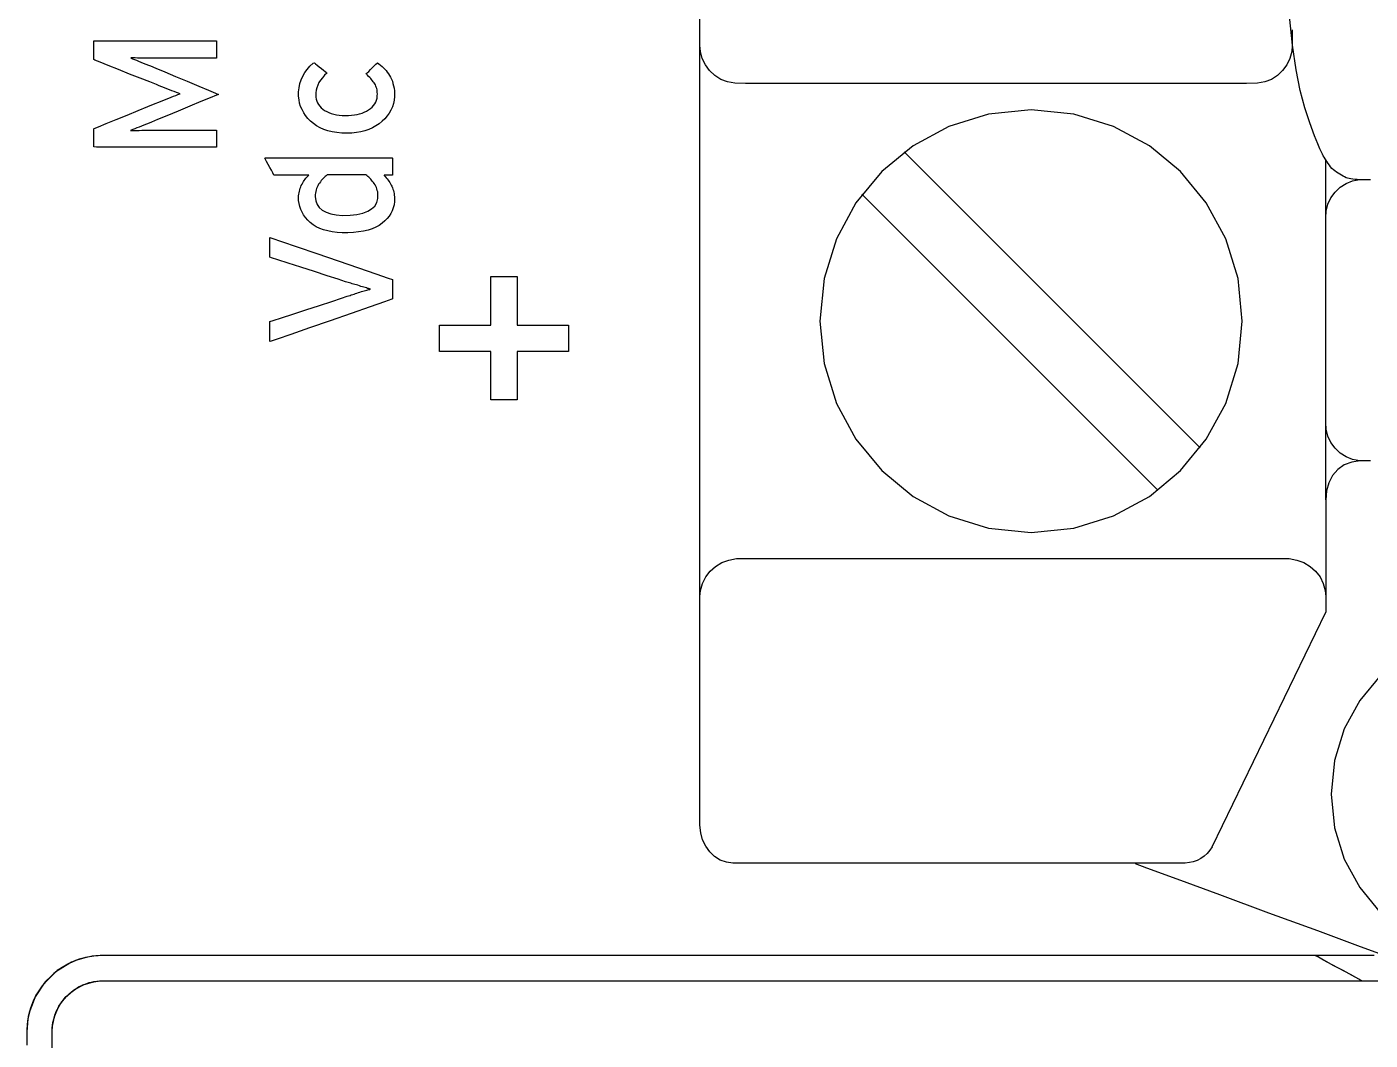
# Model space of a CAD drawing. Extents: x 1 to 47.7, y 0.2 to 33.5.
# Drawn here: x 34.671 to 35.734, y 15.443 to 16.246 of the extents above; entities that cross this region are included whole.
import ezdxf

# ---------------------------------------------------------------- set-up
doc = ezdxf.new("R2010")
doc.units = 0
doc.header["$MEASUREMENT"] = 0
for name, color, linetype in [('1_1__SCREW_TERMINAL_BLOCK_', 7, 'CONTINUOUS'), ('1_2__SCREW_TERMINAL_BLOCK_', 7, 'CONTINUOUS'), ('1_3__CONNECTORIZED_RELAY__', 7, 'CONTINUOUS'), ('1_4__CONNECTORIZED_RELAY__', 7, 'CONTINUOUS'), ('6_0____DWG', 7, 'CONTINUOUS')]:
    doc.layers.add(name, color=color, linetype=linetype)

msp = doc.modelspace()

# ---------------------------------------------------------------- linework, layer by layer
at = {"layer": '1_1__SCREW_TERMINAL_BLOCK_'}
msp.add_lwpolyline([(34.6912, 15.4373), (34.6912, 15.444), (34.6912, 15.4484), (34.6912, 15.4504), (34.6914, 15.4545), (34.6933, 15.4632), (34.697, 15.4712), (34.7022, 15.478), (34.7088, 15.4836), (34.7165, 15.4876), (34.7251, 15.49), (34.7296, 15.4904), (34.7316, 15.4904), (34.7337, 15.4904), (34.7375, 15.4904), (34.7431, 15.4904), (34.7502, 15.4904), (34.7589, 15.4904), (34.769, 15.4904), (34.7806, 15.4904), (34.7935, 15.4904), (34.8077, 15.4904), (34.8232, 15.4904), (34.8397, 15.4904), (34.8574, 15.4904), (34.8761, 15.4904), (34.8958, 15.4904), (34.9163, 15.4904), (34.9377, 15.4904), (34.9827, 15.4904), (35.0302, 15.4904), (35.0798, 15.4904), (35.1309, 15.4904), (35.1829, 15.4904), (35.2879, 15.4904), (35.3397, 15.4904), (35.3905, 15.4904), (35.4397, 15.4904), (35.4867, 15.4904), (35.531, 15.4904), (35.5521, 15.4904), (35.5722, 15.4904), (35.5915, 15.4904), (35.6097, 15.4904), (35.6269, 15.4904), (35.643, 15.4904), (35.6579, 15.4904), (35.6715, 15.4904), (35.6839, 15.4904), (35.6948, 15.4904), (35.7043, 15.4904), (35.7123, 15.4904), (35.7187, 15.4904), (35.7235, 15.4904), (35.7266, 15.4904), (35.7279, 15.4904), (35.7279, 15.4905), (35.7269, 15.491), (35.7251, 15.492), (35.7194, 15.4951), (35.7045, 15.5032), (35.6976, 15.5069), (35.6949, 15.5084), (35.6928, 15.5096), (35.6905, 15.5104), (35.6881, 15.5104), (35.684, 15.5104), (35.6784, 15.5104), (35.6712, 15.5104), (35.6625, 15.5104), (35.6524, 15.5104), (35.641, 15.5104), (35.6282, 15.5104), (35.6143, 15.5104), (35.5992, 15.5104), (35.583, 15.5104), (35.5657, 15.5104), (35.5475, 15.5104), (35.5284, 15.5104), (35.5084, 15.5104), (35.4876, 15.5104), (35.444, 15.5104), (35.398, 15.5104), (35.35, 15.5104), (35.3007, 15.5104), (35.1999, 15.5104), (35.0996, 15.5104), (35.0509, 15.5104), (35.0037, 15.5104), (34.9587, 15.5104), (34.9163, 15.5104), (34.8962, 15.5104), (34.877, 15.5104), (34.8587, 15.5104), (34.8413, 15.5104), (34.825, 15.5104), (34.8097, 15.5104), (34.7957, 15.5104), (34.7828, 15.5104), (34.7712, 15.5104), (34.761, 15.5104), (34.7521, 15.5104), (34.7447, 15.5104), (34.7389, 15.5104), (34.7346, 15.5104), (34.7321, 15.5104), (34.7312, 15.5104), (34.7243, 15.51), (34.7176, 15.5089), (34.7113, 15.507), (34.7052, 15.5045), (34.6942, 15.4976), (34.6849, 15.4886), (34.6778, 15.4777), (34.6731, 15.4654), (34.6718, 15.4588), (34.6712, 15.452), (34.6712, 15.4503), (34.6712, 15.4489), (34.6712, 15.4461), (34.6712, 15.4418)], dxfattribs=at)
at = {"layer": '1_2__SCREW_TERMINAL_BLOCK_'}
msp.add_lwpolyline([(34.6912, 15.4373), (34.6912, 15.444), (34.6912, 15.4484), (34.6912, 15.4504), (34.6914, 15.4545), (34.6933, 15.4632), (34.697, 15.4712), (34.7022, 15.478), (34.7088, 15.4836), (34.7165, 15.4876), (34.7251, 15.49), (34.7296, 15.4904), (34.7316, 15.4904), (34.7337, 15.4904), (34.7375, 15.4904), (34.7431, 15.4904), (34.7502, 15.4904), (34.7589, 15.4904), (34.769, 15.4904), (34.7806, 15.4904), (34.7935, 15.4904), (34.8077, 15.4904), (34.8232, 15.4904), (34.8397, 15.4904), (34.8574, 15.4904), (34.8761, 15.4904), (34.8958, 15.4904), (34.9163, 15.4904), (34.9377, 15.4904), (34.9827, 15.4904), (35.0302, 15.4904), (35.0798, 15.4904), (35.1309, 15.4904), (35.1829, 15.4904), (35.2879, 15.4904), (35.3397, 15.4904), (35.3905, 15.4904), (35.4397, 15.4904), (35.4867, 15.4904), (35.531, 15.4904), (35.5521, 15.4904), (35.5722, 15.4904), (35.5915, 15.4904), (35.6097, 15.4904), (35.6269, 15.4904), (35.643, 15.4904), (35.6579, 15.4904), (35.6715, 15.4904), (35.6839, 15.4904), (35.6948, 15.4904), (35.7043, 15.4904), (35.7123, 15.4904), (35.7187, 15.4904), (35.7235, 15.4904), (35.7266, 15.4904), (35.7279, 15.4904), (35.7279, 15.4905), (35.7269, 15.491), (35.7251, 15.492), (35.7194, 15.4951), (35.7045, 15.5032), (35.6976, 15.5069), (35.6949, 15.5084), (35.6928, 15.5096), (35.6905, 15.5104), (35.6881, 15.5104), (35.684, 15.5104), (35.6784, 15.5104), (35.6712, 15.5104), (35.6625, 15.5104), (35.6524, 15.5104), (35.641, 15.5104), (35.6282, 15.5104), (35.6143, 15.5104), (35.5992, 15.5104), (35.583, 15.5104), (35.5657, 15.5104), (35.5475, 15.5104), (35.5284, 15.5104), (35.5084, 15.5104), (35.4876, 15.5104), (35.444, 15.5104), (35.398, 15.5104), (35.35, 15.5104), (35.3007, 15.5104), (35.1999, 15.5104), (35.0996, 15.5104), (35.0509, 15.5104), (35.0037, 15.5104), (34.9587, 15.5104), (34.9163, 15.5104), (34.8962, 15.5104), (34.877, 15.5104), (34.8587, 15.5104), (34.8413, 15.5104), (34.825, 15.5104), (34.8097, 15.5104), (34.7957, 15.5104), (34.7828, 15.5104), (34.7712, 15.5104), (34.761, 15.5104), (34.7521, 15.5104), (34.7447, 15.5104), (34.7389, 15.5104), (34.7346, 15.5104), (34.7321, 15.5104), (34.7312, 15.5104), (34.7243, 15.51), (34.7176, 15.5089), (34.7113, 15.507), (34.7052, 15.5045), (34.6942, 15.4976), (34.6849, 15.4886), (34.6778, 15.4777), (34.6731, 15.4654), (34.6718, 15.4588), (34.6712, 15.452), (34.6712, 15.4503), (34.6712, 15.4489), (34.6712, 15.4461), (34.6712, 15.4418)], dxfattribs=at)
at = {"layer": '1_3__CONNECTORIZED_RELAY__'}
msp.add_lwpolyline([(34.6912, 15.442), (34.6912, 15.4471), (34.6912, 15.4499), (34.6912, 15.4512), (34.6913, 15.4535), (34.693, 15.4623), (34.6965, 15.4703), (34.7016, 15.4773), (34.708, 15.483), (34.7156, 15.4873), (34.7241, 15.4898), (34.7286, 15.4903), (34.7309, 15.4904), (34.7317, 15.4904), (34.734, 15.4904), (34.7381, 15.4904), (34.7438, 15.4904), (34.7511, 15.4904), (34.7599, 15.4904), (34.7702, 15.4904), (34.782, 15.4904), (34.795, 15.4904), (34.8094, 15.4904), (34.825, 15.4904), (34.8417, 15.4904), (34.8594, 15.4904), (34.8783, 15.4904), (34.898, 15.4904), (34.9187, 15.4904), (34.9401, 15.4904), (34.9624, 15.4904), (35.0088, 15.4904), (35.0576, 15.4904), (35.108, 15.4904), (35.1597, 15.4904), (35.2646, 15.4904), (35.3168, 15.4904), (35.3681, 15.4904), (35.418, 15.4904), (35.4661, 15.4904), (35.5117, 15.4904), (35.5334, 15.4904), (35.5543, 15.4904), (35.5744, 15.4904), (35.5935, 15.4904), (35.6117, 15.4904), (35.6288, 15.4904), (35.6447, 15.4904), (35.6595, 15.4904), (35.673, 15.4904), (35.6851, 15.4904), (35.6959, 15.4904), (35.7053, 15.4904), (35.7131, 15.4904), (35.7194, 15.4904), (35.724, 15.4904), (35.7268, 15.4904), (35.728, 15.4904), (35.7279, 15.4904), (35.7272, 15.4908), (35.7256, 15.4917), (35.7202, 15.4947), (35.713, 15.4986), (35.7053, 15.5027), (35.6983, 15.5066), (35.6932, 15.5093), (35.6917, 15.5101), (35.6912, 15.5104), (35.6912, 15.5104), (35.6903, 15.5104), (35.6877, 15.5104), (35.6835, 15.5104), (35.6776, 15.5104), (35.6703, 15.5104), (35.6614, 15.5104), (35.6512, 15.5104), (35.6396, 15.5104), (35.6267, 15.5104), (35.6127, 15.5104), (35.5974, 15.5104), (35.5811, 15.5104), (35.5637, 15.5104), (35.5454, 15.5104), (35.5262, 15.5104), (35.5061, 15.5104), (35.4637, 15.5104), (35.4187, 15.5104), (35.3715, 15.5104), (35.3228, 15.5104), (35.2224, 15.5104), (35.1217, 15.5104), (35.0724, 15.5104), (35.0244, 15.5104), (34.9784, 15.5104), (34.9348, 15.5104), (34.914, 15.5104), (34.894, 15.5104), (34.8749, 15.5104), (34.8567, 15.5104), (34.8394, 15.5104), (34.8232, 15.5104), (34.8081, 15.5104), (34.7942, 15.5104), (34.7814, 15.5104), (34.77, 15.5104), (34.7599, 15.5104), (34.7512, 15.5104), (34.744, 15.5104), (34.7383, 15.5104), (34.7343, 15.5104), (34.7319, 15.5104), (34.731, 15.5104), (34.7292, 15.5104), (34.7258, 15.5102), (34.7191, 15.5092), (34.7127, 15.5075), (34.7065, 15.5051), (34.6953, 15.4985), (34.6858, 15.4897), (34.6784, 15.479), (34.6735, 15.4668), (34.672, 15.4603), (34.6713, 15.4535), (34.6712, 15.4498), (34.6712, 15.4478), (34.6712, 15.4444), (34.6712, 15.4395)], dxfattribs=at)
at = {"layer": '1_4__CONNECTORIZED_RELAY__'}
for points in [[(35.7376, 15.5104), (35.7329, 15.5104), (35.7264, 15.5104), (35.7182, 15.5104), (35.7084, 15.5104), (35.6971, 15.5104), (35.6842, 15.5104), (35.67, 15.5104), (35.6544, 15.5104), (35.6376, 15.5104), (35.6196, 15.5104), (35.6004, 15.5104), (35.5803, 15.5104), (35.5591, 15.5104), (35.537, 15.5104), (35.5141, 15.5104), (35.4904, 15.5104), (35.4411, 15.5104), (35.3895, 15.5104), (35.3364, 15.5104), (35.2274, 15.5104), (35.1189, 15.5104), (35.0662, 15.5104), (35.0153, 15.5104), (34.9668, 15.5104), (34.9436, 15.5104), (34.9212, 15.5104), (34.8997, 15.5104), (34.8792, 15.5104), (34.8596, 15.5104), (34.8412, 15.5104), (34.824, 15.5104), (34.8079, 15.5104), (34.7932, 15.5104), (34.7799, 15.5104), (34.768, 15.5104), (34.7577, 15.5104), (34.7489, 15.5104), (34.7418, 15.5104), (34.7365, 15.5104), (34.733, 15.5104), (34.73, 15.5104), (34.723, 15.5099), (34.7162, 15.5085), (34.7097, 15.5064), (34.7036, 15.5037), (34.6978, 15.5003), (34.6925, 15.4962), (34.6833, 15.4866), (34.6796, 15.481), (34.6765, 15.4751), (34.6741, 15.4688), (34.6723, 15.4621), (34.6714, 15.4552), (34.6712, 15.4517), (34.6712, 15.4508), (34.6712, 15.4504), (34.6712, 15.4493), (34.6712, 15.4467), (34.6712, 15.4426)], [(34.6912, 15.4395), (34.6912, 15.4455), (34.6912, 15.4492), (34.6912, 15.4505), (34.6912, 15.4529), (34.6918, 15.4575), (34.6944, 15.4662), (34.6988, 15.474), (34.7048, 15.4805), (34.7121, 15.4856), (34.7205, 15.489), (34.7296, 15.4904), (34.7317, 15.4904), (34.7341, 15.4904), (34.7386, 15.4904), (34.7449, 15.4904), (34.753, 15.4904), (34.7628, 15.4904), (34.7743, 15.4904), (34.7874, 15.4904), (34.802, 15.4904), (34.818, 15.4904), (34.8354, 15.4904), (34.8541, 15.4904), (34.874, 15.4904), (34.895, 15.4904), (34.917, 15.4904), (34.94, 15.4904), (34.964, 15.4904), (34.9888, 15.4904), (35.0143, 15.4904), (35.0673, 15.4904), (35.1224, 15.4904), (35.179, 15.4904), (35.2365, 15.4904), (35.3518, 15.4904), (35.4084, 15.4904), (35.4634, 15.4904), (35.5164, 15.4904), (35.5418, 15.4904), (35.5666, 15.4904), (35.5905, 15.4904), (35.6134, 15.4904), (35.6354, 15.4904), (35.6564, 15.4904), (35.6762, 15.4904), (35.6948, 15.4904), (35.7121, 15.4904), (35.7281, 15.4904), (35.7426, 15.4904)]]:
    msp.add_lwpolyline(points, dxfattribs=at)
at = {"layer": '6_0____DWG'}
for points in [[(35.204, 15.6137), (35.204, 17.5824)], [(35.7292, 16.1247), (35.7276, 16.1247), (35.726, 16.1247), (35.7243, 16.1248), (35.7226, 16.1249), (35.7209, 16.1251), (35.7193, 16.1253), (35.7179, 16.1256), (35.7166, 16.1259), (35.7155, 16.1263), (35.7142, 16.1269), (35.713, 16.1276), (35.7117, 16.1283), (35.7104, 16.1292), (35.7092, 16.13), (35.7079, 16.1308), (35.7066, 16.1317), (35.7054, 16.1325), (35.7042, 16.1337), (35.7032, 16.135), (35.7022, 16.1363), (35.7012, 16.1375), (35.7004, 16.1388), (35.6996, 16.14), (35.6988, 16.1412), (35.6981, 16.1425), (35.6974, 16.1437), (35.6968, 16.1449), (35.6963, 16.146), (35.6957, 16.147), (35.6952, 16.1481), (35.6947, 16.1492), (35.6942, 16.1504), (35.6936, 16.1517), (35.693, 16.1532), (35.6905, 16.1595), (35.6867, 16.1698), (35.6829, 16.1816), (35.6792, 16.1954), (35.6759, 16.2118), (35.673, 16.2313), (35.6707, 16.2543)], [(35.6727, 16.2434), (35.6727, 16.2429), (35.6727, 16.2416), (35.6727, 16.2397), (35.6727, 16.2375), (35.6727, 16.2352), (35.6727, 16.2332), (35.6727, 16.2318), (35.6727, 16.2311), (35.6724, 16.2263), (35.6709, 16.2207), (35.6685, 16.2156), (35.6652, 16.2111), (35.6611, 16.2072), (35.6563, 16.2042), (35.651, 16.2022), (35.6453, 16.2011), (35.6367, 16.201), (35.6023, 16.201), (35.5456, 16.201), (35.4756, 16.201), (35.4012, 16.201), (35.3312, 16.201), (35.2745, 16.201), (35.2401, 16.201), (35.2315, 16.2011), (35.2258, 16.2022), (35.2205, 16.2042), (35.2157, 16.2072), (35.2116, 16.2111), (35.2083, 16.2156), (35.2058, 16.2207), (35.2044, 16.2263), (35.204, 16.2311), (35.204, 16.2318), (35.204, 16.2332), (35.204, 16.2352), (35.204, 16.2375), (35.204, 16.2397), (35.204, 16.2416), (35.204, 16.2429), (35.204, 16.2434)], [(35.5999, 15.9124), (35.3656, 16.1467)], [(35.6993, 15.8712), (35.6993, 16.141)], [(35.6993, 16.0825), (35.6993, 16.0831), (35.6993, 16.0844), (35.6993, 16.0863), (35.6993, 16.0885), (35.6993, 16.0907), (35.6993, 16.0927), (35.6993, 16.0942), (35.6993, 16.0949), (35.6996, 16.0997), (35.7011, 16.1053), (35.7034, 16.1104), (35.7067, 16.1149), (35.7107, 16.1187), (35.7154, 16.1217), (35.7206, 16.1238), (35.7262, 16.1248), (35.7348, 16.1249)], [(35.5665, 15.879), (35.3322, 16.1132)], [(35.0592, 16.0095), (35.0998, 16.0095), (35.0998, 15.9888), (35.0592, 15.9888), (35.0592, 15.9505), (35.0385, 15.9505), (35.0385, 15.9888), (34.9979, 15.9888), (34.9979, 16.0095), (35.0385, 16.0095), (35.0385, 16.048), (35.0592, 16.048), (35.0592, 16.0095)], [(35.7348, 15.9021), (35.7262, 15.9022), (35.7206, 15.9032), (35.7154, 15.9053), (35.7107, 15.9083), (35.7067, 15.9121), (35.7034, 15.9166), (35.7011, 15.9217), (35.6996, 15.9273), (35.6993, 15.9321), (35.6993, 15.9328), (35.6993, 15.9343), (35.6993, 15.9362), (35.6993, 15.9385), (35.6993, 15.9407), (35.6993, 15.9426), (35.6993, 15.9439), (35.6993, 15.9444)], [(35.7266, 15.9021), (35.7199, 15.9012), (35.7139, 15.8989), (35.7089, 15.8953), (35.7048, 15.8905), (35.7018, 15.8848), (35.6999, 15.8783), (35.6993, 15.8712), (35.6993, 15.867), (35.6993, 15.856), (35.6993, 15.8411), (35.6993, 15.8248), (35.6993, 15.8099), (35.6993, 15.799), (35.6993, 15.7947)], [(35.204, 15.7824), (35.204, 15.7829), (35.204, 15.7842), (35.204, 15.7861), (35.204, 15.7883), (35.204, 15.7906), (35.204, 15.7926), (35.204, 15.794), (35.204, 15.7947), (35.2044, 15.7995), (35.2059, 15.8051), (35.2085, 15.8102), (35.212, 15.8147), (35.2163, 15.8186), (35.2213, 15.8216), (35.2268, 15.8236), (35.2328, 15.8247), (35.242, 15.8247), (35.2783, 15.8247), (35.3382, 15.8247), (35.4123, 15.8247), (35.491, 15.8247), (35.565, 15.8247), (35.625, 15.8247), (35.6613, 15.8247), (35.6704, 15.8247), (35.6765, 15.8236), (35.682, 15.8216), (35.687, 15.8186), (35.6913, 15.8147), (35.6948, 15.8102), (35.6974, 15.8051), (35.6989, 15.7995), (35.6993, 15.7947), (35.6993, 15.794), (35.6993, 15.7926), (35.6993, 15.7906), (35.6993, 15.7883), (35.6993, 15.7861), (35.6993, 15.7842), (35.6993, 15.7829), (35.6993, 15.7824)], [(35.6095, 15.5966), (35.6993, 15.7824)], [(35.7424, 15.732), (35.7262, 15.7124), (35.714, 15.6899), (35.7063, 15.665), (35.7036, 15.6383), (35.7063, 15.6116), (35.714, 15.5867), (35.7262, 15.5642), (35.7424, 15.5446)], [(35.6095, 15.5966), (35.6076, 15.5938), (35.6054, 15.5913), (35.603, 15.5891), (35.6004, 15.5873), (35.5975, 15.5858), (35.5945, 15.5847), (35.5914, 15.584), (35.5881, 15.5837), (35.5727, 15.5837), (35.5322, 15.5837), (35.4748, 15.5837), (35.4091, 15.5837), (35.3434, 15.5837), (35.2861, 15.5837), (35.2455, 15.5837), (35.2301, 15.5837), (35.2249, 15.5844), (35.22, 15.5861), (35.2155, 15.5889), (35.2117, 15.5925), (35.2085, 15.597), (35.2061, 15.6021), (35.2046, 15.6077), (35.204, 15.6137), (35.204, 15.6143), (35.204, 15.6157), (35.204, 15.6177), (35.204, 15.6199), (35.204, 15.6222), (35.204, 15.6242), (35.204, 15.6256), (35.204, 15.6261)], [(35.5484, 15.5832), (35.5575, 15.5799), (35.5814, 15.5711), (35.6152, 15.5587), (35.654, 15.5444), (35.6928, 15.5302), (35.7266, 15.5177), (35.7505, 15.5089)]]:
    msp.add_lwpolyline(points, dxfattribs=at)
for points in [[(34.8214, 16.2209), (34.8195, 16.2209), (34.8146, 16.2209), (34.8075, 16.2209), (34.7991, 16.2209), (34.7903, 16.2209), (34.7822, 16.2209), (34.7754, 16.2209), (34.7711, 16.2209), (34.7694, 16.2209), (34.767, 16.221), (34.7648, 16.221), (34.7626, 16.221), (34.7606, 16.221), (34.7587, 16.221), (34.7569, 16.2211), (34.7552, 16.2211), (34.7537, 16.2212), (34.7534, 16.221), (34.7548, 16.2205), (34.7563, 16.2199), (34.7579, 16.2193), (34.7596, 16.2186), (34.7614, 16.2179), (34.7633, 16.2171), (34.7653, 16.2163), (34.7675, 16.2155), (34.7691, 16.2148), (34.7734, 16.213), (34.7803, 16.2101), (34.7889, 16.2065), (34.7981, 16.2027), (34.8072, 16.1989), (34.8149, 16.1956), (34.8205, 16.1933), (34.8229, 16.1923), (34.8213, 16.1917), (34.8164, 16.1896), (34.809, 16.1866), (34.8002, 16.1829), (34.7909, 16.1791), (34.7821, 16.1754), (34.7747, 16.1724), (34.7698, 16.1703), (34.7679, 16.1696), (34.7658, 16.1687), (34.7637, 16.1679), (34.7618, 16.1672), (34.76, 16.1664), (34.7582, 16.1658), (34.7566, 16.1651), (34.7551, 16.1645), (34.7537, 16.164), (34.7533, 16.1637), (34.7549, 16.1637), (34.7565, 16.1638), (34.7583, 16.1638), (34.7602, 16.1638), (34.7622, 16.1639), (34.7643, 16.1639), (34.7665, 16.1639), (34.7689, 16.1639), (34.7706, 16.1639), (34.7742, 16.1639), (34.7805, 16.1639), (34.7884, 16.1639), (34.7971, 16.1639), (34.8057, 16.1639), (34.8132, 16.1639), (34.8187, 16.1639), (34.8213, 16.1639), (34.8214, 16.1636), (34.8214, 16.1625), (34.8214, 16.1608), (34.8214, 16.1587), (34.8214, 16.1564), (34.8214, 16.1542), (34.8214, 16.1524), (34.8214, 16.1511), (34.8214, 16.1506), (34.8179, 16.1506), (34.8085, 16.1506), (34.7951, 16.1506), (34.7792, 16.1506), (34.7627, 16.1506), (34.7472, 16.1506), (34.7345, 16.1506), (34.7263, 16.1506), (34.7242, 16.1507), (34.7242, 16.1514), (34.7242, 16.153), (34.7242, 16.1551), (34.7242, 16.1575), (34.7242, 16.16), (34.7242, 16.1622), (34.7242, 16.164), (34.7242, 16.165), (34.7245, 16.1654), (34.7279, 16.1667), (34.734, 16.1692), (34.7418, 16.1724), (34.7505, 16.1759), (34.7592, 16.1795), (34.7669, 16.1826), (34.7727, 16.185), (34.7757, 16.1862), (34.7774, 16.1869), (34.7795, 16.1877), (34.7815, 16.1886), (34.7835, 16.1893), (34.7854, 16.1901), (34.7873, 16.1908), (34.789, 16.1915), (34.7908, 16.1921), (34.7925, 16.1926), (34.7912, 16.1932), (34.7895, 16.1938), (34.7877, 16.1945), (34.7859, 16.1952), (34.784, 16.1959), (34.782, 16.1966), (34.78, 16.1974), (34.7779, 16.1983), (34.7759, 16.1991), (34.7737, 16.2), (34.7684, 16.2021), (34.761, 16.205), (34.7525, 16.2084), (34.7437, 16.2119), (34.7356, 16.2152), (34.7291, 16.2178), (34.725, 16.2194), (34.7242, 16.2198), (34.7242, 16.2207), (34.7242, 16.2224), (34.7242, 16.2246), (34.7242, 16.2271), (34.7242, 16.2297), (34.7242, 16.2319), (34.7242, 16.2337), (34.7242, 16.2347), (34.7253, 16.2348), (34.7322, 16.2348), (34.7441, 16.2348), (34.7591, 16.2348), (34.7755, 16.2348), (34.7917, 16.2348), (34.8058, 16.2348), (34.8163, 16.2348), (34.8212, 16.2348), (34.8214, 16.2345), (34.8214, 16.2333), (34.8214, 16.2315), (34.8214, 16.2293), (34.8214, 16.2269), (34.8214, 16.2247), (34.8214, 16.2228), (34.8214, 16.2214)], [(34.9087, 16.2092), (34.9068, 16.2074), (34.9051, 16.2055), (34.9036, 16.2036), (34.9024, 16.2016), (34.9014, 16.1996), (34.9007, 16.1976), (34.9002, 16.1956), (34.8999, 16.1936), (34.8998, 16.1916), (34.8999, 16.19), (34.9002, 16.1884), (34.9007, 16.1869), (34.9013, 16.1855), (34.9021, 16.1842), (34.9031, 16.1829), (34.9042, 16.1817), (34.9055, 16.1806), (34.9069, 16.1796), (34.9085, 16.1787), (34.9102, 16.1779), (34.9121, 16.1772), (34.9141, 16.1766), (34.9162, 16.1762), (34.9185, 16.1758), (34.9208, 16.1756), (34.9234, 16.1755), (34.9258, 16.1756), (34.9282, 16.1757), (34.9304, 16.176), (34.9326, 16.1763), (34.9346, 16.1768), (34.9365, 16.1775), (34.9383, 16.1782), (34.94, 16.179), (34.9416, 16.18), (34.9431, 16.181), (34.9444, 16.1822), (34.9455, 16.1834), (34.9465, 16.1847), (34.9473, 16.1862), (34.9479, 16.1877), (34.9484, 16.1893), (34.9486, 16.1911), (34.9487, 16.1927), (34.9486, 16.1938), (34.9485, 16.1949), (34.9484, 16.196), (34.9481, 16.197), (34.9478, 16.198), (34.9475, 16.1989), (34.9471, 16.1998), (34.9466, 16.2007), (34.946, 16.2015), (34.9454, 16.2023), (34.9448, 16.2031), (34.9441, 16.204), (34.9434, 16.2048), (34.9426, 16.2056), (34.9417, 16.2065), (34.9408, 16.2074), (34.9399, 16.2082), (34.9398, 16.2087), (34.9406, 16.2094), (34.9418, 16.2105), (34.9432, 16.212), (34.9447, 16.2135), (34.9462, 16.2149), (34.9475, 16.2161), (34.9484, 16.217), (34.9487, 16.2173), (34.9499, 16.2164), (34.9511, 16.2155), (34.9523, 16.2144), (34.9534, 16.2134), (34.9545, 16.2122), (34.9555, 16.2111), (34.9565, 16.2098), (34.9574, 16.2085), (34.9583, 16.2072), (34.9591, 16.2058), (34.9599, 16.2043), (34.9605, 16.2027), (34.961, 16.2009), (34.9615, 16.1991), (34.9618, 16.1972), (34.9621, 16.1952), (34.9622, 16.1932), (34.9622, 16.1906), (34.9619, 16.1877), (34.9613, 16.185), (34.9605, 16.1823), (34.9594, 16.1798), (34.958, 16.1774), (34.9564, 16.1752), (34.9545, 16.173), (34.9524, 16.171), (34.95, 16.169), (34.9475, 16.1673), (34.9448, 16.1658), (34.9419, 16.1645), (34.9388, 16.1635), (34.9355, 16.1627), (34.932, 16.1621), (34.9283, 16.1617), (34.9245, 16.1616), (34.9204, 16.1617), (34.9165, 16.1621), (34.9129, 16.1627), (34.9095, 16.1635), (34.9063, 16.1646), (34.9033, 16.1659), (34.9005, 16.1675), (34.898, 16.1693), (34.8957, 16.1712), (34.8936, 16.1733), (34.8918, 16.1755), (34.8903, 16.1778), (34.889, 16.1802), (34.8879, 16.1827), (34.8871, 16.1853), (34.8866, 16.1881), (34.8863, 16.191), (34.8863, 16.1942), (34.8866, 16.1976), (34.8873, 16.2008), (34.8883, 16.2038), (34.8896, 16.2067), (34.8912, 16.2095), (34.8931, 16.2121), (34.8953, 16.2146), (34.8979, 16.2169), (34.8988, 16.2173), (34.8996, 16.2166), (34.9009, 16.2155), (34.9026, 16.2142), (34.9043, 16.2128), (34.9059, 16.2115), (34.9074, 16.2103), (34.9083, 16.2095)], [(35.4662, 15.8454), (35.4999, 15.8488), (35.5313, 15.8585), (35.5597, 15.874), (35.5844, 15.8944), (35.6048, 15.9192), (35.6202, 15.9476), (35.6299, 15.9791), (35.6333, 16.0128), (35.6299, 16.0465), (35.6202, 16.0779), (35.6048, 16.1063), (35.5844, 16.1311), (35.5597, 16.1515), (35.5313, 16.1669), (35.4999, 16.1767), (35.4662, 16.1801), (35.4325, 16.1767), (35.4011, 16.1669), (35.3727, 16.1515), (35.3479, 16.1311), (35.3274, 16.1063), (35.312, 16.0779), (35.3022, 16.0465), (35.2988, 16.0128), (35.3022, 15.9791), (35.312, 15.9476), (35.3274, 15.9192), (35.3479, 15.8944), (35.3727, 15.874), (35.4011, 15.8585), (35.4325, 15.8488)], [(34.9607, 16.1283), (34.9605, 16.1283), (34.9598, 16.1283), (34.9588, 16.1283), (34.9577, 16.1283), (34.9565, 16.1283), (34.9554, 16.1283), (34.9545, 16.1283), (34.954, 16.1283), (34.9541, 16.1281), (34.9549, 16.1272), (34.9556, 16.1263), (34.9564, 16.1253), (34.9571, 16.1244), (34.9577, 16.1235), (34.9584, 16.1225), (34.959, 16.1215), (34.9595, 16.1205), (34.9601, 16.1195), (34.9605, 16.1184), (34.9609, 16.1173), (34.9613, 16.1161), (34.9616, 16.1149), (34.9618, 16.1137), (34.962, 16.1125), (34.9622, 16.1112), (34.9622, 16.1099), (34.9621, 16.1074), (34.9618, 16.1049), (34.9612, 16.1025), (34.9603, 16.1002), (34.9593, 16.098), (34.9579, 16.0959), (34.9563, 16.094), (34.9545, 16.0921), (34.9524, 16.0903), (34.9501, 16.0886), (34.9474, 16.0872), (34.9445, 16.0859), (34.9413, 16.0849), (34.9377, 16.084), (34.9338, 16.0834), (34.9297, 16.083), (34.9252, 16.0827), (34.9208, 16.0827), (34.9167, 16.083), (34.9129, 16.0835), (34.9094, 16.0842), (34.9061, 16.0851), (34.9031, 16.0862), (34.9003, 16.0875), (34.8977, 16.0891), (34.8954, 16.0909), (34.8935, 16.0928), (34.8917, 16.0947), (34.8902, 16.0968), (34.889, 16.0989), (34.888, 16.1011), (34.8872, 16.1035), (34.8866, 16.1059), (34.8863, 16.1083), (34.8862, 16.1107), (34.8863, 16.112), (34.8864, 16.1132), (34.8866, 16.1144), (34.8869, 16.1156), (34.8872, 16.1168), (34.8875, 16.1179), (34.888, 16.1191), (34.8884, 16.1202), (34.889, 16.1213), (34.8895, 16.1223), (34.8901, 16.1232), (34.8908, 16.1242), (34.8914, 16.1251), (34.8921, 16.1259), (34.8928, 16.1267), (34.8936, 16.1275), (34.8943, 16.1282), (34.8939, 16.1283), (34.8916, 16.1283), (34.8879, 16.1283), (34.8834, 16.1283), (34.8787, 16.1283), (34.8741, 16.1283), (34.8703, 16.1283), (34.8677, 16.1283), (34.8668, 16.1283), (34.8665, 16.1289), (34.8658, 16.1303), (34.8647, 16.1323), (34.8635, 16.1345), (34.8622, 16.1369), (34.861, 16.1391), (34.8601, 16.1408), (34.8595, 16.1418), (34.86, 16.142), (34.8663, 16.142), (34.8781, 16.142), (34.8935, 16.142), (34.9107, 16.142), (34.9279, 16.142), (34.9431, 16.142), (34.9545, 16.142), (34.9603, 16.142), (34.9607, 16.1418), (34.9607, 16.1407), (34.9607, 16.1389), (34.9607, 16.1367), (34.9607, 16.1344), (34.9607, 16.1321), (34.9607, 16.1302), (34.9607, 16.1288)], [(34.909, 16.1285), (34.9082, 16.1279), (34.9074, 16.1273), (34.9066, 16.1266), (34.9058, 16.1258), (34.905, 16.125), (34.9042, 16.1241), (34.9035, 16.1231), (34.9028, 16.1221), (34.9021, 16.1211), (34.9014, 16.12), (34.9009, 16.1189), (34.9005, 16.1178), (34.9001, 16.1166), (34.8998, 16.1154), (34.8996, 16.1142), (34.8994, 16.113), (34.8994, 16.1114), (34.8998, 16.1081), (34.9009, 16.1051), (34.9026, 16.1027), (34.905, 16.1006), (34.908, 16.099), (34.9117, 16.0977), (34.9161, 16.0969), (34.9211, 16.0965), (34.927, 16.0967), (34.9324, 16.0972), (34.9371, 16.0983), (34.941, 16.0997), (34.9441, 16.1016), (34.9465, 16.1039), (34.9481, 16.1067), (34.949, 16.1099), (34.9491, 16.1128), (34.949, 16.114), (34.9489, 16.1151), (34.9486, 16.1163), (34.9483, 16.1174), (34.9479, 16.1185), (34.9474, 16.1195), (34.9468, 16.1206), (34.9461, 16.1216), (34.9455, 16.1225), (34.9448, 16.1234), (34.9441, 16.1243), (34.9434, 16.1251), (34.9427, 16.1259), (34.9419, 16.1267), (34.9411, 16.1274), (34.9403, 16.1281), (34.9395, 16.1285), (34.9374, 16.1285), (34.9336, 16.1285), (34.9286, 16.1285), (34.9232, 16.1285), (34.9179, 16.1285), (34.9134, 16.1285), (34.9102, 16.1285)], [(34.9607, 16.0457), (34.9607, 16.0451), (34.9607, 16.0436), (34.9607, 16.0414), (34.9607, 16.0388), (34.9607, 16.0362), (34.9607, 16.0337), (34.9607, 16.0317), (34.9607, 16.0305), (34.9602, 16.0301), (34.9542, 16.028), (34.9428, 16.0241), (34.928, 16.0189), (34.9113, 16.0131), (34.8948, 16.0074), (34.8802, 16.0023), (34.8692, 15.9985), (34.8638, 15.9966), (34.8635, 15.9968), (34.8635, 15.9982), (34.8635, 16.0002), (34.8635, 16.0028), (34.8635, 16.0056), (34.8635, 16.0082), (34.8635, 16.0104), (34.8635, 16.0119), (34.8635, 16.0124), (34.8662, 16.0133), (34.8727, 16.0154), (34.8816, 16.0183), (34.8921, 16.0217), (34.9027, 16.0252), (34.9125, 16.0284), (34.9202, 16.0309), (34.9248, 16.0324), (34.9259, 16.0328), (34.927, 16.0331), (34.928, 16.0335), (34.9291, 16.0339), (34.9302, 16.0342), (34.9313, 16.0346), (34.9325, 16.035), (34.9336, 16.0354), (34.9348, 16.0358), (34.936, 16.0361), (34.9372, 16.0364), (34.9382, 16.0367), (34.9393, 16.037), (34.9402, 16.0373), (34.9411, 16.0375), (34.9419, 16.0377), (34.9427, 16.0379), (34.9431, 16.0381), (34.9424, 16.0383), (34.9416, 16.0385), (34.9408, 16.0387), (34.9399, 16.039), (34.9389, 16.0393), (34.9379, 16.0396), (34.9368, 16.0399), (34.9356, 16.0403), (34.9344, 16.0407), (34.9332, 16.0411), (34.932, 16.0414), (34.9308, 16.0418), (34.9297, 16.0421), (34.9286, 16.0424), (34.9275, 16.0428), (34.9265, 16.0431), (34.9254, 16.0434), (34.9234, 16.044), (34.9176, 16.0459), (34.909, 16.0487), (34.8988, 16.052), (34.8881, 16.0555), (34.8781, 16.0587), (34.8699, 16.0613), (34.8648, 16.063), (34.8635, 16.0635), (34.8635, 16.0643), (34.8635, 16.0661), (34.8635, 16.0684), (34.8635, 16.0711), (34.8635, 16.0738), (34.8635, 16.0762), (34.8635, 16.078), (34.8635, 16.0789), (34.865, 16.0785), (34.8727, 16.0759), (34.8852, 16.0716), (34.9007, 16.0663), (34.9175, 16.0605), (34.9337, 16.0549), (34.9475, 16.0502), (34.9571, 16.0469)]]:
    msp.add_lwpolyline(points, close=True, dxfattribs=at)

doc.saveas('drawing.dxf')
